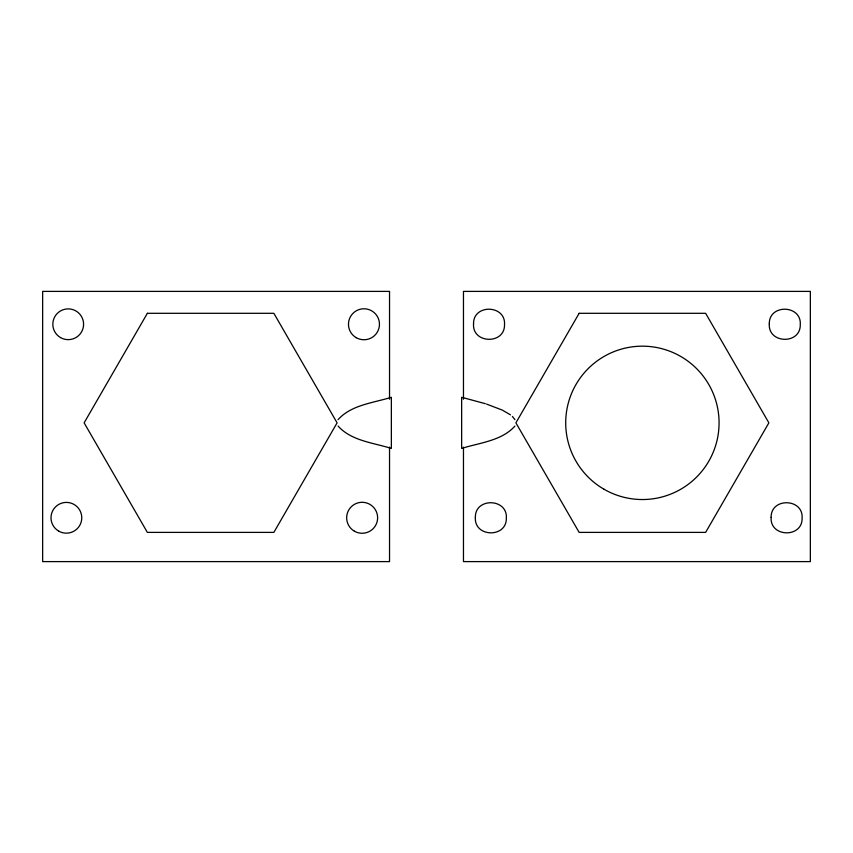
<?xml version="1.0" encoding="UTF-8"?>
<svg xmlns="http://www.w3.org/2000/svg" width="853" height="853" viewBox="0 0 853 853"><rect width="100%" height="100%" fill="white"/><g stroke="black" fill="none" stroke-linecap="round" stroke-linejoin="round"><path stroke-width="1.28" d="M338.065 419.655C351.244 404.823 373.369 402.936 391.356 397.285L391.356 448.411C373.369 442.76 351.244 440.873 338.065 426.042M514.935 426.042C501.756 440.873 479.631 442.76 461.644 448.411L461.644 397.285L485.325 403.682M486.541 404.077L502.246 410.069L510.489 414.857M512.397 416.456L514.935 419.655M463.467 399.215L463.467 291.395L810.35 291.395L810.35 561.605L463.467 561.605L463.467 447.132M389.533 399.215L389.533 291.395L42.65 291.395L42.65 561.605L389.533 561.605L389.533 447.132M473.543 323.884C472.125 343.876 504.955 344.751 504.518 324.641C505.936 304.649 473.106 303.775 473.543 323.884M475.366 517.408C473.948 537.39 506.778 538.275 506.341 518.166C507.759 498.173 474.929 497.299 475.366 517.408M769.299 323.884C767.892 343.876 800.711 344.751 800.274 324.641C801.692 304.649 768.873 303.775 769.299 323.884M771.133 517.408C769.715 537.39 802.534 538.275 802.108 518.166C803.515 498.173 770.696 497.299 771.133 517.408M147.366 313.307L84.127 422.853L147.366 532.389L273.856 532.389L337.095 422.853L273.856 313.307L147.366 313.307M579.144 313.307L515.905 422.853L579.144 532.389L705.634 532.389L768.873 422.853L705.634 313.307L579.144 313.307M60.52 337.585A15.386 15.386 0 0 0 83.594 324.257A15.386 15.386 0 0 0 60.52 310.94A15.386 15.386 0 0 0 60.52 337.585M356.223 337.681A15.493 15.493 0 0 0 379.457 324.257A15.493 15.493 0 0 0 356.223 310.844A15.493 15.493 0 0 0 356.223 337.681M354.4 531.195A15.493 15.493 0 0 0 377.634 517.782A15.493 15.493 0 0 0 354.4 504.368A15.493 15.493 0 0 0 354.4 531.195M58.697 531.11A15.386 15.386 0 0 0 81.771 517.782A15.386 15.386 0 0 0 58.697 504.464A15.386 15.386 0 0 0 58.697 531.11M604.052 489.259A76.674 76.674 0 0 0 719.068 422.853A76.674 76.674 0 0 0 604.052 356.447A76.674 76.674 0 0 0 604.052 489.259"/></g></svg>
